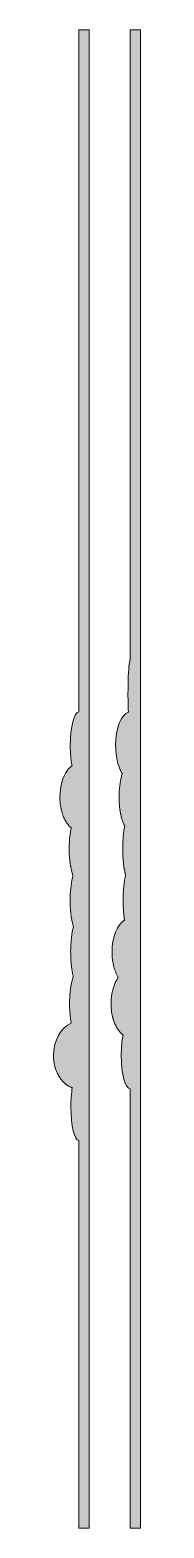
# Model space of a CAD drawing. Header units: inches. Extents: x -5 to 584, y 0 to 596.
# Drawn here: x 430 to 464, y 0 to 580 of the extents above; entities that cross this region are included whole.
import ezdxf

# ---------------------------------------------------------------- set-up
doc = ezdxf.new("R2010")
doc.units = ezdxf.units.IN
doc.header["$MEASUREMENT"] = 0
doc.layers.add('Layer 1', color=7, linetype='Continuous')

# ---------------------------------------------------------------- blocks, each defined once
blk = doc.blocks.new('block 2')
at = {"layer": 'Layer 1', "true_color": 0xff0000}
h = blk.add_hatch(color=1, dxfattribs=at)
h.dxf.hatch_style = 2
edge = h.paths.add_edge_path()
edge.add_spline(control_points=[(440, 580), (440, 580), (440, 580), (440, 580), (440, 580), (440, 376), (440, 376), (439.98, 376), (439.97, 372.16), (439.96, 366.87), (439.96, 365.64), (439.96, 364.35), (439.96, 363), (439.96, 361.65), (439.96, 360.36), (439.96, 359.13), (439.97, 353.84), (439.98, 350), (440, 350), (440, 350), (440, 336), (440, 336), (439.98, 336), (439.97, 332.16), (439.96, 326.87), (439.96, 325.64), (439.96, 324.35), (439.96, 323), (439.96, 322.39), (439.96, 321.79), (439.96, 321.2), (439.96, 321.13), (439.96, 321.05), (439.96, 320.98), (439.96, 319.82), (439.96, 318.71), (439.96, 317.67), (439.96, 317.59), (439.96, 317.52), (439.96, 317.44), (439.97, 317.02), (439.97, 316.61), (439.97, 316.21), (439.97, 316.14), (439.97, 316.07), (439.97, 316), (438.14, 315.93), (436.67, 310.14), (436.67, 303), (436.67, 302.34), (436.68, 301.69), (436.71, 301.05), (436.71, 300.93), (436.72, 300.8), (436.72, 300.68), (436.75, 300.07), (436.79, 299.48), (436.84, 298.9), (436.84, 298.86), (436.84, 298.82), (436.85, 298.78), (436.85, 298.71), (436.86, 298.65), (436.87, 298.58), (436.92, 298.02), (436.98, 297.47), (437.05, 296.95), (437.06, 296.92), (437.06, 296.88), (437.06, 296.84), (437.14, 296.3), (437.22, 295.8), (437.32, 295.31), (437.33, 295.25), (437.34, 295.19), (437.35, 295.13), (436.83, 294.78), (436.34, 294.33), (435.89, 293.79), (435.73, 293.61), (435.59, 293.42), (435.44, 293.22), (433.73, 290.84), (432.63, 287.15), (432.63, 283), (432.63, 282.6), (432.64, 282.2), (432.66, 281.8), (432.67, 281.69), (432.68, 281.58), (432.68, 281.46), (432.7, 281.17), (432.73, 280.88), (432.76, 280.59), (432.77, 280.48), (432.78, 280.37), (432.79, 280.26), (432.84, 279.89), (432.89, 279.51), (432.96, 279.15), (432.96, 279.12), (432.97, 279.09), (432.98, 279.05), (433.04, 278.72), (433.1, 278.39), (433.18, 278.07), (433.2, 277.97), (433.23, 277.86), (433.26, 277.76), (433.32, 277.5), (433.39, 277.24), (433.47, 276.99), (433.49, 276.9), (433.52, 276.81), (433.55, 276.72), (433.65, 276.39), (433.76, 276.07), (433.88, 275.76), (433.89, 275.71), (433.91, 275.67), (433.93, 275.62), (434.04, 275.36), (434.15, 275.1), (434.26, 274.85), (434.3, 274.76), (434.34, 274.68), (434.38, 274.59), (434.49, 274.37), (434.6, 274.16), (434.71, 273.96), (434.75, 273.89), (434.78, 273.82), (434.82, 273.75), (434.96, 273.5), (435.11, 273.27), (435.26, 273.04), (435.27, 273.03), (435.28, 273.01), (435.29, 273), (435.32, 272.95), (435.36, 272.91), (435.39, 272.87), (435.52, 272.68), (435.66, 272.49), (435.8, 272.32), (435.86, 272.25), (435.91, 272.19), (435.97, 272.13), (436.1, 271.97), (436.25, 271.82), (436.39, 271.67), (436.43, 271.63), (436.48, 271.58), (436.52, 271.54), (436.69, 271.37), (436.87, 271.22), (437.05, 271.08), (436.92, 270.53), (436.81, 269.94), (436.71, 269.31), (436.41, 267.44), (436.24, 265.29), (436.24, 263), (436.24, 262.51), (436.24, 262.02), (436.26, 261.54), (436.27, 261.39), (436.27, 261.24), (436.28, 261.08), (436.29, 260.76), (436.31, 260.44), (436.33, 260.12), (436.34, 259.95), (436.36, 259.78), (436.37, 259.61), (436.39, 259.32), (436.42, 259.03), (436.44, 258.75), (436.46, 258.58), (436.48, 258.42), (436.5, 258.25), (436.53, 257.97), (436.57, 257.7), (436.6, 257.43), (436.62, 257.28), (436.64, 257.12), (436.67, 256.98), (436.71, 256.67), (436.76, 256.38), (436.82, 256.09), (436.83, 255.99), (436.85, 255.88), (436.87, 255.79), (436.94, 255.41), (437.02, 255.04), (437.11, 254.69), (437.13, 254.6), (437.15, 254.53), (437.17, 254.44), (437.24, 254.18), (437.31, 253.93), (437.38, 253.68), (437.39, 253.65), (437.4, 253.61), (437.41, 253.58), (437.43, 253.5), (437.46, 253.43), (437.48, 253.36), (437.55, 253.16), (437.61, 252.96), (437.68, 252.78), (437.7, 252.73), (437.71, 252.67), (437.73, 252.62), (437.65, 252.33), (437.57, 252.01), (437.49, 251.68), (436.95, 249.38), (436.63, 246.34), (436.63, 243), (436.63, 242.51), (436.64, 242.04), (436.65, 241.56), (436.65, 241.41), (436.66, 241.26), (436.67, 241.1), (436.68, 240.79), (436.69, 240.48), (436.71, 240.17), (436.72, 239.99), (436.73, 239.82), (436.74, 239.65), (436.76, 239.37), (436.78, 239.09), (436.81, 238.82), (436.82, 238.74), (436.82, 238.66), (436.83, 238.58), (436.84, 238.49), (436.85, 238.4), (436.86, 238.31), (436.88, 238.04), (436.91, 237.79), (436.94, 237.53), (436.96, 237.37), (436.98, 237.21), (437, 237.05), (437.04, 236.79), (437.08, 236.54), (437.12, 236.29), (437.14, 236.15), (437.16, 236.01), (437.18, 235.87), (437.23, 235.59), (437.28, 235.32), (437.34, 235.05), (437.35, 234.96), (437.37, 234.86), (437.39, 234.77), (437.46, 234.43), (437.54, 234.09), (437.62, 233.78), (437.64, 233.7), (437.66, 233.64), (437.68, 233.56), (437.75, 233.33), (437.82, 233.09), (437.89, 232.88), (437.89, 232.85), (437.9, 232.82), (437.91, 232.79), (437.24, 230.41), (436.82, 226.91), (436.82, 223), (436.82, 222.54), (436.83, 222.08), (436.84, 221.64), (436.85, 221.48), (436.85, 221.34), (436.86, 221.19), (436.87, 220.89), (436.88, 220.6), (436.89, 220.31), (436.9, 220.14), (436.91, 219.97), (436.92, 219.8), (436.94, 219.54), (436.96, 219.28), (436.98, 219.03), (436.99, 218.86), (437.01, 218.68), (437.02, 218.51), (437.04, 218.28), (437.06, 218.04), (437.09, 217.81), (437.11, 217.64), (437.13, 217.47), (437.15, 217.3), (437.17, 217.08), (437.2, 216.86), (437.23, 216.65), (437.25, 216.48), (437.28, 216.32), (437.3, 216.16), (437.33, 215.96), (437.36, 215.76), (437.4, 215.56), (437.42, 215.4), (437.45, 215.25), (437.48, 215.1), (437.52, 214.91), (437.55, 214.73), (437.59, 214.55), (437.62, 214.4), (437.65, 214.26), (437.69, 214.12), (437.72, 213.95), (437.76, 213.78), (437.8, 213.62), (437.82, 213.56), (437.83, 213.49), (437.85, 213.44), (437.63, 212.84), (437.43, 212.16), (437.25, 211.41), (436.71, 209.14), (436.39, 206.21), (436.39, 203), (436.39, 202.37), (436.41, 201.75), (436.43, 201.14), (436.44, 201.01), (436.44, 200.88), (436.45, 200.74), (436.48, 200.15), (436.52, 199.58), (436.57, 199.02), (436.57, 198.94), (436.58, 198.86), (436.59, 198.78), (436.64, 198.27), (436.7, 197.78), (436.76, 197.31), (436.77, 197.2), (436.79, 197.1), (436.8, 197), (436.87, 196.49), (436.96, 196), (437.05, 195.53), (437.06, 195.5), (437.06, 195.45), (437.07, 195.42), (433.04, 193.78), (430.12, 188.84), (430.12, 183), (430.12, 182.58), (430.14, 182.17), (430.17, 181.77), (430.17, 181.63), (430.19, 181.51), (430.2, 181.38), (430.23, 181.1), (430.26, 180.83), (430.3, 180.56), (430.32, 180.41), (430.34, 180.27), (430.37, 180.12), (430.41, 179.87), (430.46, 179.62), (430.51, 179.38), (430.55, 179.23), (430.58, 179.09), (430.61, 178.95), (430.68, 178.7), (430.75, 178.45), (430.82, 178.21), (430.86, 178.09), (430.89, 177.96), (430.93, 177.84), (431.03, 177.53), (431.14, 177.23), (431.26, 176.94), (431.28, 176.89), (431.3, 176.84), (431.32, 176.79), (431.46, 176.45), (431.61, 176.11), (431.78, 175.79), (431.83, 175.7), (431.88, 175.61), (431.93, 175.51), (432.05, 175.29), (432.17, 175.07), (432.3, 174.86), (432.37, 174.75), (432.44, 174.64), (432.51, 174.53), (432.64, 174.34), (432.76, 174.16), (432.89, 173.98), (432.97, 173.87), (433.05, 173.77), (433.13, 173.67), (433.27, 173.49), (433.41, 173.32), (433.55, 173.16), (433.63, 173.07), (433.71, 172.98), (433.79, 172.89), (433.97, 172.7), (434.15, 172.53), (434.34, 172.35), (434.39, 172.3), (434.45, 172.25), (434.5, 172.2), (434.74, 171.98), (435, 171.78), (435.25, 171.6), (435.32, 171.55), (435.39, 171.51), (435.46, 171.46), (435.66, 171.33), (435.85, 171.2), (436.06, 171.08), (436.15, 171.03), (436.25, 170.98), (436.35, 170.92), (436.53, 170.83), (436.72, 170.74), (436.9, 170.66), (437.01, 170.61), (437.12, 170.57), (437.23, 170.53), (437.31, 170.5), (437.38, 170.46), (437.46, 170.43), (437.11, 168.33), (436.9, 165.76), (436.9, 163), (436.9, 155.82), (438.29, 150), (440, 150), (440, 150), (440, 0), (440, 0), (440, 0), (444, 0), (444, 0), (444, 0), (444, 0), (444, 0), (444, 0), (444, 580), (444, 580), (444, 580), (444, 580), (444, 580), (444, 580), (440, 580), (440, 580)], knot_values=[0, 0, 0, 0, 1, 1, 1, 2, 2, 2, 3, 3, 3, 4, 4, 4, 5, 5, 5, 6, 6, 6, 7, 7, 7, 8, 8, 8, 9, 9, 9, 10, 10, 10, 11, 11, 11, 12, 12, 12, 13, 13, 13, 14, 14, 14, 15, 15, 15, 16, 16, 16, 17, 17, 17, 18, 18, 18, 19, 19, 19, 20, 20, 20, 21, 21, 21, 22, 22, 22, 23, 23, 23, 24, 24, 24, 25, 25, 25, 26, 26, 26, 27, 27, 27, 28, 28, 28, 29, 29, 29, 30, 30, 30, 31, 31, 31, 32, 32, 32, 33, 33, 33, 34, 34, 34, 35, 35, 35, 36, 36, 36, 37, 37, 37, 38, 38, 38, 39, 39, 39, 40, 40, 40, 41, 41, 41, 42, 42, 42, 43, 43, 43, 44, 44, 44, 45, 45, 45, 46, 46, 46, 47, 47, 47, 48, 48, 48, 49, 49, 49, 50, 50, 50, 51, 51, 51, 52, 52, 52, 53, 53, 53, 54, 54, 54, 55, 55, 55, 56, 56, 56, 57, 57, 57, 58, 58, 58, 59, 59, 59, 60, 60, 60, 61, 61, 61, 62, 62, 62, 63, 63, 63, 64, 64, 64, 65, 65, 65, 66, 66, 66, 67, 67, 67, 68, 68, 68, 69, 69, 69, 70, 70, 70, 71, 71, 71, 72, 72, 72, 73, 73, 73, 74, 74, 74, 75, 75, 75, 76, 76, 76, 77, 77, 77, 78, 78, 78, 79, 79, 79, 80, 80, 80, 81, 81, 81, 82, 82, 82, 83, 83, 83, 84, 84, 84, 85, 85, 85, 86, 86, 86, 87, 87, 87, 88, 88, 88, 89, 89, 89, 90, 90, 90, 91, 91, 91, 92, 92, 92, 93, 93, 93, 94, 94, 94, 95, 95, 95, 96, 96, 96, 97, 97, 97, 98, 98, 98, 99, 99, 99, 100, 100, 100, 101, 101, 101, 102, 102, 102, 103, 103, 103, 104, 104, 104, 105, 105, 105, 106, 106, 106, 107, 107, 107, 108, 108, 108, 109, 109, 109, 110, 110, 110, 111, 111, 111, 112, 112, 112, 113, 113, 113, 114, 114, 114, 115, 115, 115, 116, 116, 116, 117, 117, 117, 118, 118, 118, 119, 119, 119, 120, 120, 120, 121, 121, 121, 122, 122, 122, 123, 123, 123, 124, 124, 124, 125, 125, 125, 126, 126, 126, 127, 127, 127, 128, 128, 128, 129, 129, 129, 130, 130, 130, 131, 131, 131, 132, 132, 132, 133, 133, 133, 134, 134, 134, 135, 135, 135, 136, 136, 136, 137, 137, 137, 138, 138, 138, 139, 139, 139, 140, 140, 140, 141, 141, 141, 142, 142, 142, 143, 143, 143, 144, 144, 144, 145, 145, 145, 146, 146, 146, 147, 147, 147, 148, 148, 148, 149, 149, 149, 150, 150, 150, 151, 151, 151, 152, 152, 152, 153, 153, 153, 153], degree=3, periodic=1)
h = blk.add_hatch(color=1, dxfattribs=at)
h.dxf.hatch_style = 2
edge = h.paths.add_edge_path()
edge.add_spline(control_points=[(460, 580), (460, 580), (460, 580), (460, 580), (460, 580), (460, 336), (460, 336), (459.94, 336), (459.88, 335.91), (459.82, 335.74), (459.76, 335.56), (459.7, 335.31), (459.65, 334.98), (459.62, 334.81), (459.6, 334.63), (459.57, 334.43), (459.29, 332.23), (459.1, 327.94), (459.1, 323), (459.1, 322.99), (459.1, 322.98), (459.1, 322.96), (459.1, 322.39), (459.1, 321.84), (459.11, 321.29), (459.11, 321.13), (459.11, 320.98), (459.11, 320.83), (459.12, 320.33), (459.12, 319.85), (459.13, 319.37), (459.14, 319.31), (459.14, 319.25), (459.14, 319.19), (459.15, 318.66), (459.16, 318.16), (459.18, 317.66), (459.18, 317.53), (459.19, 317.4), (459.19, 317.27), (459.21, 316.86), (459.22, 316.47), (459.24, 316.08), (459.24, 316.02), (459.24, 315.95), (459.24, 315.89), (456.46, 315.04), (454.31, 309.59), (454.31, 303), (454.31, 302.48), (454.33, 301.97), (454.36, 301.46), (454.36, 301.31), (454.38, 301.16), (454.39, 301.01), (454.41, 300.65), (454.44, 300.31), (454.48, 299.96), (454.49, 299.8), (454.51, 299.64), (454.53, 299.48), (454.57, 299.12), (454.62, 298.78), (454.68, 298.44), (454.7, 298.32), (454.72, 298.19), (454.74, 298.07), (454.82, 297.62), (454.91, 297.18), (455.01, 296.75), (455.02, 296.74), (455.02, 296.73), (455.02, 296.71), (455.04, 296.65), (455.06, 296.6), (455.07, 296.54), (455.16, 296.19), (455.25, 295.85), (455.35, 295.52), (455.39, 295.4), (455.43, 295.27), (455.48, 295.15), (455.57, 294.88), (455.66, 294.62), (455.76, 294.37), (455.78, 294.3), (455.81, 294.22), (455.84, 294.15), (455.85, 294.1), (455.88, 294.06), (455.9, 294.02), (456.01, 293.74), (456.13, 293.48), (456.26, 293.22), (456.29, 293.17), (456.31, 293.11), (456.34, 293.06), (456.34, 293.04), (456.35, 293.03), (456.36, 293.02), (456.52, 292.71), (456.69, 292.43), (456.86, 292.16), (456.87, 292.14), (456.88, 292.12), (456.89, 292.11), (456.8, 291.82), (456.71, 291.51), (456.62, 291.19), (456.01, 288.95), (455.65, 286.1), (455.65, 283), (455.65, 282.46), (455.66, 281.93), (455.68, 281.4), (455.69, 281.25), (455.7, 281.1), (455.71, 280.94), (455.73, 280.56), (455.75, 280.18), (455.79, 279.8), (455.8, 279.66), (455.81, 279.51), (455.82, 279.37), (455.87, 278.88), (455.92, 278.39), (455.99, 277.93), (455.99, 277.9), (456, 277.88), (456, 277.85), (456.07, 277.41), (456.14, 276.98), (456.22, 276.57), (456.25, 276.44), (456.27, 276.31), (456.3, 276.18), (456.36, 275.86), (456.44, 275.55), (456.51, 275.25), (456.54, 275.14), (456.57, 275.02), (456.6, 274.91), (456.7, 274.52), (456.81, 274.14), (456.93, 273.79), (456.94, 273.76), (456.95, 273.73), (456.96, 273.7), (457.07, 273.38), (457.19, 273.08), (457.31, 272.79), (457.35, 272.7), (457.39, 272.61), (457.43, 272.53), (457.53, 272.3), (457.64, 272.09), (457.74, 271.9), (457.77, 271.85), (457.8, 271.79), (457.82, 271.74), (457.35, 269.43), (457.06, 266.37), (457.06, 263), (457.06, 262.51), (457.07, 262.04), (457.08, 261.57), (457.08, 261.41), (457.09, 261.26), (457.09, 261.1), (457.1, 260.79), (457.12, 260.48), (457.13, 260.17), (457.14, 260), (457.15, 259.83), (457.16, 259.66), (457.18, 259.38), (457.2, 259.1), (457.22, 258.83), (457.23, 258.65), (457.24, 258.48), (457.26, 258.31), (457.28, 258.05), (457.31, 257.79), (457.33, 257.54), (457.35, 257.38), (457.37, 257.22), (457.39, 257.06), (457.42, 256.8), (457.45, 256.55), (457.48, 256.3), (457.5, 256.16), (457.52, 256.02), (457.54, 255.88), (457.58, 255.61), (457.63, 255.35), (457.67, 255.09), (457.69, 254.99), (457.7, 254.88), (457.72, 254.78), (457.79, 254.44), (457.85, 254.1), (457.93, 253.78), (457.94, 253.72), (457.96, 253.67), (457.97, 253.61), (458.03, 253.36), (458.09, 253.12), (458.15, 252.89), (458.16, 252.86), (458.17, 252.83), (458.17, 252.81), (457.59, 250.43), (457.22, 246.92), (457.22, 243), (457.22, 242.36), (457.23, 241.73), (457.25, 241.12), (457.25, 240.99), (457.26, 240.85), (457.26, 240.72), (457.28, 240.13), (457.31, 239.55), (457.35, 238.98), (457.36, 238.89), (457.37, 238.8), (457.37, 238.71), (457.41, 238.2), (457.46, 237.7), (457.51, 237.22), (457.52, 237.13), (457.53, 237.04), (457.54, 236.95), (457.59, 236.44), (457.66, 235.94), (457.73, 235.47), (457.74, 235.43), (457.74, 235.38), (457.75, 235.33), (454.93, 233.61), (452.9, 228.74), (452.9, 223), (452.9, 222.53), (452.92, 222.07), (452.94, 221.61), (452.95, 221.46), (452.97, 221.31), (452.98, 221.16), (453, 220.86), (453.03, 220.55), (453.06, 220.26), (453.08, 220.08), (453.11, 219.91), (453.14, 219.74), (453.17, 219.48), (453.21, 219.22), (453.26, 218.96), (453.29, 218.78), (453.33, 218.61), (453.36, 218.43), (453.41, 218.19), (453.46, 217.95), (453.52, 217.72), (453.56, 217.54), (453.61, 217.37), (453.65, 217.2), (453.72, 216.98), (453.78, 216.76), (453.85, 216.54), (453.9, 216.37), (453.95, 216.21), (454.01, 216.05), (454.08, 215.84), (454.16, 215.63), (454.24, 215.43), (454.3, 215.28), (454.36, 215.12), (454.42, 214.97), (454.51, 214.78), (454.6, 214.59), (454.69, 214.4), (454.75, 214.26), (454.82, 214.12), (454.89, 213.98), (454.99, 213.8), (455.09, 213.63), (455.19, 213.46), (455.24, 213.37), (455.29, 213.27), (455.35, 213.19), (453.62, 210.8), (452.51, 207.13), (452.51, 203), (452.51, 202.59), (452.52, 202.19), (452.54, 201.8), (452.55, 201.68), (452.56, 201.56), (452.57, 201.44), (452.59, 201.16), (452.61, 200.88), (452.64, 200.6), (452.66, 200.48), (452.67, 200.36), (452.68, 200.24), (452.72, 199.9), (452.77, 199.58), (452.83, 199.25), (452.84, 199.21), (452.84, 199.16), (452.85, 199.11), (452.92, 198.74), (452.99, 198.39), (453.08, 198.03), (453.1, 197.93), (453.13, 197.84), (453.15, 197.74), (453.22, 197.48), (453.29, 197.23), (453.36, 196.98), (453.4, 196.88), (453.43, 196.77), (453.46, 196.66), (453.55, 196.4), (453.64, 196.14), (453.73, 195.89), (453.76, 195.82), (453.78, 195.76), (453.81, 195.69), (453.93, 195.38), (454.06, 195.08), (454.19, 194.79), (454.23, 194.72), (454.27, 194.65), (454.3, 194.57), (454.41, 194.36), (454.52, 194.15), (454.63, 193.94), (454.68, 193.86), (454.73, 193.77), (454.78, 193.69), (454.9, 193.49), (455.02, 193.29), (455.15, 193.11), (455.19, 193.05), (455.23, 192.99), (455.27, 192.93), (455.43, 192.69), (455.61, 192.47), (455.79, 192.25), (455.83, 192.21), (455.87, 192.17), (455.91, 192.12), (456.05, 191.96), (456.2, 191.8), (456.35, 191.66), (456.41, 191.6), (456.47, 191.54), (456.53, 191.48), (456.67, 191.35), (456.82, 191.23), (456.97, 191.12), (457.02, 191.08), (457.08, 191.03), (457.13, 190.99), (457.16, 190.97), (457.18, 190.95), (457.2, 190.94), (456.74, 188.74), (456.47, 185.99), (456.47, 183), (456.47, 175.82), (458.05, 170), (460, 170), (460, 170), (460, 0), (460, 0), (460, 0), (464, 0), (464, 0), (464, 0), (464, 0), (464, 0), (464, 0), (464, 580), (464, 580), (464, 580), (464, 580), (464, 580), (464, 580), (460, 580), (460, 580)], knot_values=[0, 0, 0, 0, 1, 1, 1, 2, 2, 2, 3, 3, 3, 4, 4, 4, 5, 5, 5, 6, 6, 6, 7, 7, 7, 8, 8, 8, 9, 9, 9, 10, 10, 10, 11, 11, 11, 12, 12, 12, 13, 13, 13, 14, 14, 14, 15, 15, 15, 16, 16, 16, 17, 17, 17, 18, 18, 18, 19, 19, 19, 20, 20, 20, 21, 21, 21, 22, 22, 22, 23, 23, 23, 24, 24, 24, 25, 25, 25, 26, 26, 26, 27, 27, 27, 28, 28, 28, 29, 29, 29, 30, 30, 30, 31, 31, 31, 32, 32, 32, 33, 33, 33, 34, 34, 34, 35, 35, 35, 36, 36, 36, 37, 37, 37, 38, 38, 38, 39, 39, 39, 40, 40, 40, 41, 41, 41, 42, 42, 42, 43, 43, 43, 44, 44, 44, 45, 45, 45, 46, 46, 46, 47, 47, 47, 48, 48, 48, 49, 49, 49, 50, 50, 50, 51, 51, 51, 52, 52, 52, 53, 53, 53, 54, 54, 54, 55, 55, 55, 56, 56, 56, 57, 57, 57, 58, 58, 58, 59, 59, 59, 60, 60, 60, 61, 61, 61, 62, 62, 62, 63, 63, 63, 64, 64, 64, 65, 65, 65, 66, 66, 66, 67, 67, 67, 68, 68, 68, 69, 69, 69, 70, 70, 70, 71, 71, 71, 72, 72, 72, 73, 73, 73, 74, 74, 74, 75, 75, 75, 76, 76, 76, 77, 77, 77, 78, 78, 78, 79, 79, 79, 80, 80, 80, 81, 81, 81, 82, 82, 82, 83, 83, 83, 84, 84, 84, 85, 85, 85, 86, 86, 86, 87, 87, 87, 88, 88, 88, 89, 89, 89, 90, 90, 90, 91, 91, 91, 92, 92, 92, 93, 93, 93, 94, 94, 94, 95, 95, 95, 96, 96, 96, 97, 97, 97, 98, 98, 98, 99, 99, 99, 100, 100, 100, 101, 101, 101, 102, 102, 102, 103, 103, 103, 104, 104, 104, 105, 105, 105, 106, 106, 106, 107, 107, 107, 108, 108, 108, 109, 109, 109, 110, 110, 110, 111, 111, 111, 112, 112, 112, 113, 113, 113, 114, 114, 114, 115, 115, 115, 116, 116, 116, 117, 117, 117, 118, 118, 118, 119, 119, 119, 120, 120, 120, 121, 121, 121, 122, 122, 122, 123, 123, 123, 124, 124, 124, 125, 125, 125, 126, 126, 126, 127, 127, 127, 128, 128, 128, 129, 129, 129, 130, 130, 130, 130], degree=3, periodic=1)
at = {"layer": 'Layer 1', "lineweight": 0}
for points, knots in [([(440, 580), (440, 580), (440, 580), (440, 580), (440, 580), (440, 376), (440, 376), (439.98, 376), (439.97, 372.16), (439.96, 366.87), (439.96, 365.64), (439.96, 364.35), (439.96, 363), (439.96, 361.65), (439.96, 360.36), (439.96, 359.13), (439.97, 353.84), (439.98, 350), (440, 350), (440, 350), (440, 336), (440, 336), (439.98, 336), (439.97, 332.16), (439.96, 326.87), (439.96, 325.64), (439.96, 324.35), (439.96, 323), (439.96, 322.39), (439.96, 321.79), (439.96, 321.2), (439.96, 321.13), (439.96, 321.05), (439.96, 320.98), (439.96, 319.82), (439.96, 318.71), (439.96, 317.67), (439.96, 317.59), (439.96, 317.52), (439.96, 317.44), (439.97, 317.02), (439.97, 316.61), (439.97, 316.21), (439.97, 316.14), (439.97, 316.07), (439.97, 316), (438.14, 315.93), (436.67, 310.14), (436.67, 303), (436.67, 302.34), (436.68, 301.69), (436.71, 301.05), (436.71, 300.93), (436.72, 300.8), (436.72, 300.68), (436.75, 300.07), (436.79, 299.48), (436.84, 298.9), (436.84, 298.86), (436.84, 298.82), (436.85, 298.78), (436.85, 298.71), (436.86, 298.65), (436.87, 298.58), (436.92, 298.02), (436.98, 297.47), (437.05, 296.95), (437.06, 296.92), (437.06, 296.88), (437.06, 296.84), (437.14, 296.3), (437.22, 295.8), (437.32, 295.31), (437.33, 295.25), (437.34, 295.19), (437.35, 295.13), (436.83, 294.78), (436.34, 294.33), (435.89, 293.79), (435.73, 293.61), (435.59, 293.42), (435.44, 293.22), (433.73, 290.84), (432.63, 287.15), (432.63, 283), (432.63, 282.6), (432.64, 282.2), (432.66, 281.8), (432.67, 281.69), (432.68, 281.58), (432.68, 281.46), (432.7, 281.17), (432.73, 280.88), (432.76, 280.59), (432.77, 280.48), (432.78, 280.37), (432.79, 280.26), (432.84, 279.89), (432.89, 279.51), (432.96, 279.15), (432.96, 279.12), (432.97, 279.09), (432.98, 279.05), (433.04, 278.72), (433.1, 278.39), (433.18, 278.07), (433.2, 277.97), (433.23, 277.86), (433.26, 277.76), (433.32, 277.5), (433.39, 277.24), (433.47, 276.99), (433.49, 276.9), (433.52, 276.81), (433.55, 276.72), (433.65, 276.39), (433.76, 276.07), (433.88, 275.76), (433.89, 275.71), (433.91, 275.67), (433.93, 275.62), (434.04, 275.36), (434.15, 275.1), (434.26, 274.85), (434.3, 274.76), (434.34, 274.68), (434.38, 274.59), (434.49, 274.37), (434.6, 274.16), (434.71, 273.96), (434.75, 273.89), (434.78, 273.82), (434.82, 273.75), (434.96, 273.5), (435.11, 273.27), (435.26, 273.04), (435.27, 273.03), (435.28, 273.01), (435.29, 273), (435.32, 272.95), (435.36, 272.91), (435.39, 272.87), (435.52, 272.68), (435.66, 272.49), (435.8, 272.32), (435.86, 272.25), (435.91, 272.19), (435.97, 272.13), (436.1, 271.97), (436.25, 271.82), (436.39, 271.67), (436.43, 271.63), (436.48, 271.58), (436.52, 271.54), (436.69, 271.37), (436.87, 271.22), (437.05, 271.08), (436.92, 270.53), (436.81, 269.94), (436.71, 269.31), (436.41, 267.44), (436.24, 265.29), (436.24, 263), (436.24, 262.51), (436.24, 262.02), (436.26, 261.54), (436.27, 261.39), (436.27, 261.24), (436.28, 261.08), (436.29, 260.76), (436.31, 260.44), (436.33, 260.12), (436.34, 259.95), (436.36, 259.78), (436.37, 259.61), (436.39, 259.32), (436.42, 259.03), (436.44, 258.75), (436.46, 258.58), (436.48, 258.42), (436.5, 258.25), (436.53, 257.97), (436.57, 257.7), (436.6, 257.43), (436.62, 257.28), (436.64, 257.12), (436.67, 256.98), (436.71, 256.67), (436.76, 256.38), (436.82, 256.09), (436.83, 255.99), (436.85, 255.88), (436.87, 255.79), (436.94, 255.41), (437.02, 255.04), (437.11, 254.69), (437.13, 254.6), (437.15, 254.53), (437.17, 254.44), (437.24, 254.18), (437.31, 253.93), (437.38, 253.68), (437.39, 253.65), (437.4, 253.61), (437.41, 253.58), (437.43, 253.5), (437.46, 253.43), (437.48, 253.36), (437.55, 253.16), (437.61, 252.96), (437.68, 252.78), (437.7, 252.73), (437.71, 252.67), (437.73, 252.62), (437.65, 252.33), (437.57, 252.01), (437.49, 251.68), (436.95, 249.38), (436.63, 246.34), (436.63, 243), (436.63, 242.51), (436.64, 242.04), (436.65, 241.56), (436.65, 241.41), (436.66, 241.26), (436.67, 241.1), (436.68, 240.79), (436.69, 240.48), (436.71, 240.17), (436.72, 239.99), (436.73, 239.82), (436.74, 239.65), (436.76, 239.37), (436.78, 239.09), (436.81, 238.82), (436.82, 238.74), (436.82, 238.66), (436.83, 238.58), (436.84, 238.49), (436.85, 238.4), (436.86, 238.31), (436.88, 238.04), (436.91, 237.79), (436.94, 237.53), (436.96, 237.37), (436.98, 237.21), (437, 237.05), (437.04, 236.79), (437.08, 236.54), (437.12, 236.29), (437.14, 236.15), (437.16, 236.01), (437.18, 235.87), (437.23, 235.59), (437.28, 235.32), (437.34, 235.05), (437.35, 234.96), (437.37, 234.86), (437.39, 234.77), (437.46, 234.43), (437.54, 234.09), (437.62, 233.78), (437.64, 233.7), (437.66, 233.64), (437.68, 233.56), (437.75, 233.33), (437.82, 233.09), (437.89, 232.88), (437.89, 232.85), (437.9, 232.82), (437.91, 232.79), (437.24, 230.41), (436.82, 226.91), (436.82, 223), (436.82, 222.54), (436.83, 222.08), (436.84, 221.64), (436.85, 221.48), (436.85, 221.34), (436.86, 221.19), (436.87, 220.89), (436.88, 220.6), (436.89, 220.31), (436.9, 220.14), (436.91, 219.97), (436.92, 219.8), (436.94, 219.54), (436.96, 219.28), (436.98, 219.03), (436.99, 218.86), (437.01, 218.68), (437.02, 218.51), (437.04, 218.28), (437.06, 218.04), (437.09, 217.81), (437.11, 217.64), (437.13, 217.47), (437.15, 217.3), (437.17, 217.08), (437.2, 216.86), (437.23, 216.65), (437.25, 216.48), (437.28, 216.32), (437.3, 216.16), (437.33, 215.96), (437.36, 215.76), (437.4, 215.56), (437.42, 215.4), (437.45, 215.25), (437.48, 215.1), (437.52, 214.91), (437.55, 214.73), (437.59, 214.55), (437.62, 214.4), (437.65, 214.26), (437.69, 214.12), (437.72, 213.95), (437.76, 213.78), (437.8, 213.62), (437.82, 213.56), (437.83, 213.49), (437.85, 213.44), (437.63, 212.84), (437.43, 212.16), (437.25, 211.41), (436.71, 209.14), (436.39, 206.21), (436.39, 203), (436.39, 202.37), (436.41, 201.75), (436.43, 201.14), (436.44, 201.01), (436.44, 200.88), (436.45, 200.74), (436.48, 200.15), (436.52, 199.58), (436.57, 199.02), (436.57, 198.94), (436.58, 198.86), (436.59, 198.78), (436.64, 198.27), (436.7, 197.78), (436.76, 197.31), (436.77, 197.2), (436.79, 197.1), (436.8, 197), (436.87, 196.49), (436.96, 196), (437.05, 195.53), (437.06, 195.5), (437.06, 195.45), (437.07, 195.42), (433.04, 193.78), (430.12, 188.84), (430.12, 183), (430.12, 182.58), (430.14, 182.17), (430.17, 181.77), (430.17, 181.63), (430.19, 181.51), (430.2, 181.38), (430.23, 181.1), (430.26, 180.83), (430.3, 180.56), (430.32, 180.41), (430.34, 180.27), (430.37, 180.12), (430.41, 179.87), (430.46, 179.62), (430.51, 179.38), (430.55, 179.23), (430.58, 179.09), (430.61, 178.95), (430.68, 178.7), (430.75, 178.45), (430.82, 178.21), (430.86, 178.09), (430.89, 177.96), (430.93, 177.84), (431.03, 177.53), (431.14, 177.23), (431.26, 176.94), (431.28, 176.89), (431.3, 176.84), (431.32, 176.79), (431.46, 176.45), (431.61, 176.11), (431.78, 175.79), (431.83, 175.7), (431.88, 175.61), (431.93, 175.51), (432.05, 175.29), (432.17, 175.07), (432.3, 174.86), (432.37, 174.75), (432.44, 174.64), (432.51, 174.53), (432.64, 174.34), (432.76, 174.16), (432.89, 173.98), (432.97, 173.87), (433.05, 173.77), (433.13, 173.67), (433.27, 173.49), (433.41, 173.32), (433.55, 173.16), (433.63, 173.07), (433.71, 172.98), (433.79, 172.89), (433.97, 172.7), (434.15, 172.53), (434.34, 172.35), (434.39, 172.3), (434.45, 172.25), (434.5, 172.2), (434.74, 171.98), (435, 171.78), (435.25, 171.6), (435.32, 171.55), (435.39, 171.51), (435.46, 171.46), (435.66, 171.33), (435.85, 171.2), (436.06, 171.08), (436.15, 171.03), (436.25, 170.98), (436.35, 170.92), (436.53, 170.83), (436.72, 170.74), (436.9, 170.66), (437.01, 170.61), (437.12, 170.57), (437.23, 170.53), (437.31, 170.5), (437.38, 170.46), (437.46, 170.43), (437.11, 168.33), (436.9, 165.76), (436.9, 163), (436.9, 155.82), (438.29, 150), (440, 150), (440, 150), (440, 0), (440, 0), (440, 0), (444, 0), (444, 0), (444, 0), (444, 0), (444, 0), (444, 0), (444, 580), (444, 580), (444, 580), (444, 580), (444, 580), (444, 580), (440, 580), (440, 580)], [0, 0, 0, 0, 1, 1, 1, 2, 2, 2, 3, 3, 3, 4, 4, 4, 5, 5, 5, 6, 6, 6, 7, 7, 7, 8, 8, 8, 9, 9, 9, 10, 10, 10, 11, 11, 11, 12, 12, 12, 13, 13, 13, 14, 14, 14, 15, 15, 15, 16, 16, 16, 17, 17, 17, 18, 18, 18, 19, 19, 19, 20, 20, 20, 21, 21, 21, 22, 22, 22, 23, 23, 23, 24, 24, 24, 25, 25, 25, 26, 26, 26, 27, 27, 27, 28, 28, 28, 29, 29, 29, 30, 30, 30, 31, 31, 31, 32, 32, 32, 33, 33, 33, 34, 34, 34, 35, 35, 35, 36, 36, 36, 37, 37, 37, 38, 38, 38, 39, 39, 39, 40, 40, 40, 41, 41, 41, 42, 42, 42, 43, 43, 43, 44, 44, 44, 45, 45, 45, 46, 46, 46, 47, 47, 47, 48, 48, 48, 49, 49, 49, 50, 50, 50, 51, 51, 51, 52, 52, 52, 53, 53, 53, 54, 54, 54, 55, 55, 55, 56, 56, 56, 57, 57, 57, 58, 58, 58, 59, 59, 59, 60, 60, 60, 61, 61, 61, 62, 62, 62, 63, 63, 63, 64, 64, 64, 65, 65, 65, 66, 66, 66, 67, 67, 67, 68, 68, 68, 69, 69, 69, 70, 70, 70, 71, 71, 71, 72, 72, 72, 73, 73, 73, 74, 74, 74, 75, 75, 75, 76, 76, 76, 77, 77, 77, 78, 78, 78, 79, 79, 79, 80, 80, 80, 81, 81, 81, 82, 82, 82, 83, 83, 83, 84, 84, 84, 85, 85, 85, 86, 86, 86, 87, 87, 87, 88, 88, 88, 89, 89, 89, 90, 90, 90, 91, 91, 91, 92, 92, 92, 93, 93, 93, 94, 94, 94, 95, 95, 95, 96, 96, 96, 97, 97, 97, 98, 98, 98, 99, 99, 99, 100, 100, 100, 101, 101, 101, 102, 102, 102, 103, 103, 103, 104, 104, 104, 105, 105, 105, 106, 106, 106, 107, 107, 107, 108, 108, 108, 109, 109, 109, 110, 110, 110, 111, 111, 111, 112, 112, 112, 113, 113, 113, 114, 114, 114, 115, 115, 115, 116, 116, 116, 117, 117, 117, 118, 118, 118, 119, 119, 119, 120, 120, 120, 121, 121, 121, 122, 122, 122, 123, 123, 123, 124, 124, 124, 125, 125, 125, 126, 126, 126, 127, 127, 127, 128, 128, 128, 129, 129, 129, 130, 130, 130, 131, 131, 131, 132, 132, 132, 133, 133, 133, 134, 134, 134, 135, 135, 135, 136, 136, 136, 137, 137, 137, 138, 138, 138, 139, 139, 139, 140, 140, 140, 141, 141, 141, 142, 142, 142, 143, 143, 143, 144, 144, 144, 145, 145, 145, 146, 146, 146, 147, 147, 147, 148, 148, 148, 149, 149, 149, 150, 150, 150, 151, 151, 151, 152, 152, 152, 153, 153, 153, 153]), ([(460, 580), (460, 580), (460, 580), (460, 580), (460, 580), (460, 336), (460, 336), (459.94, 336), (459.88, 335.91), (459.82, 335.74), (459.76, 335.56), (459.7, 335.31), (459.65, 334.98), (459.62, 334.81), (459.6, 334.63), (459.57, 334.43), (459.29, 332.23), (459.1, 327.94), (459.1, 323), (459.1, 322.99), (459.1, 322.98), (459.1, 322.96), (459.1, 322.39), (459.1, 321.84), (459.11, 321.29), (459.11, 321.13), (459.11, 320.98), (459.11, 320.83), (459.12, 320.33), (459.12, 319.85), (459.13, 319.37), (459.14, 319.31), (459.14, 319.25), (459.14, 319.19), (459.15, 318.66), (459.16, 318.16), (459.18, 317.66), (459.18, 317.53), (459.19, 317.4), (459.19, 317.27), (459.21, 316.86), (459.22, 316.47), (459.24, 316.08), (459.24, 316.02), (459.24, 315.95), (459.24, 315.89), (456.46, 315.04), (454.31, 309.59), (454.31, 303), (454.31, 302.48), (454.33, 301.97), (454.36, 301.46), (454.36, 301.31), (454.38, 301.16), (454.39, 301.01), (454.41, 300.65), (454.44, 300.31), (454.48, 299.96), (454.49, 299.8), (454.51, 299.64), (454.53, 299.48), (454.57, 299.12), (454.62, 298.78), (454.68, 298.44), (454.7, 298.32), (454.72, 298.19), (454.74, 298.07), (454.82, 297.62), (454.91, 297.18), (455.01, 296.75), (455.02, 296.74), (455.02, 296.73), (455.02, 296.71), (455.04, 296.65), (455.06, 296.6), (455.07, 296.54), (455.16, 296.19), (455.25, 295.85), (455.35, 295.52), (455.39, 295.4), (455.43, 295.27), (455.48, 295.15), (455.57, 294.88), (455.66, 294.62), (455.76, 294.37), (455.78, 294.3), (455.81, 294.22), (455.84, 294.15), (455.85, 294.1), (455.88, 294.06), (455.9, 294.02), (456.01, 293.74), (456.13, 293.48), (456.26, 293.22), (456.29, 293.17), (456.31, 293.11), (456.34, 293.06), (456.34, 293.04), (456.35, 293.03), (456.36, 293.02), (456.52, 292.71), (456.69, 292.43), (456.86, 292.16), (456.87, 292.14), (456.88, 292.12), (456.89, 292.11), (456.8, 291.82), (456.71, 291.51), (456.62, 291.19), (456.01, 288.95), (455.65, 286.1), (455.65, 283), (455.65, 282.46), (455.66, 281.93), (455.68, 281.4), (455.69, 281.25), (455.7, 281.1), (455.71, 280.94), (455.73, 280.56), (455.75, 280.18), (455.79, 279.8), (455.8, 279.66), (455.81, 279.51), (455.82, 279.37), (455.87, 278.88), (455.92, 278.39), (455.99, 277.93), (455.99, 277.9), (456, 277.88), (456, 277.85), (456.07, 277.41), (456.14, 276.98), (456.22, 276.57), (456.25, 276.44), (456.27, 276.31), (456.3, 276.18), (456.36, 275.86), (456.44, 275.55), (456.51, 275.25), (456.54, 275.14), (456.57, 275.02), (456.6, 274.91), (456.7, 274.52), (456.81, 274.14), (456.93, 273.79), (456.94, 273.76), (456.95, 273.73), (456.96, 273.7), (457.07, 273.38), (457.19, 273.08), (457.31, 272.79), (457.35, 272.7), (457.39, 272.61), (457.43, 272.53), (457.53, 272.3), (457.64, 272.09), (457.74, 271.9), (457.77, 271.85), (457.8, 271.79), (457.82, 271.74), (457.35, 269.43), (457.06, 266.37), (457.06, 263), (457.06, 262.51), (457.07, 262.04), (457.08, 261.57), (457.08, 261.41), (457.09, 261.26), (457.09, 261.1), (457.1, 260.79), (457.12, 260.48), (457.13, 260.17), (457.14, 260), (457.15, 259.83), (457.16, 259.66), (457.18, 259.38), (457.2, 259.1), (457.22, 258.83), (457.23, 258.65), (457.24, 258.48), (457.26, 258.31), (457.28, 258.05), (457.31, 257.79), (457.33, 257.54), (457.35, 257.38), (457.37, 257.22), (457.39, 257.06), (457.42, 256.8), (457.45, 256.55), (457.48, 256.3), (457.5, 256.16), (457.52, 256.02), (457.54, 255.88), (457.58, 255.61), (457.63, 255.35), (457.67, 255.09), (457.69, 254.99), (457.7, 254.88), (457.72, 254.78), (457.79, 254.44), (457.85, 254.1), (457.93, 253.78), (457.94, 253.72), (457.96, 253.67), (457.97, 253.61), (458.03, 253.36), (458.09, 253.12), (458.15, 252.89), (458.16, 252.86), (458.17, 252.83), (458.17, 252.81), (457.59, 250.43), (457.22, 246.92), (457.22, 243), (457.22, 242.36), (457.23, 241.73), (457.25, 241.12), (457.25, 240.99), (457.26, 240.85), (457.26, 240.72), (457.28, 240.13), (457.31, 239.55), (457.35, 238.98), (457.36, 238.89), (457.37, 238.8), (457.37, 238.71), (457.41, 238.2), (457.46, 237.7), (457.51, 237.22), (457.52, 237.13), (457.53, 237.04), (457.54, 236.95), (457.59, 236.44), (457.66, 235.94), (457.73, 235.47), (457.74, 235.43), (457.74, 235.38), (457.75, 235.33), (454.93, 233.61), (452.9, 228.74), (452.9, 223), (452.9, 222.53), (452.92, 222.07), (452.94, 221.61), (452.95, 221.46), (452.97, 221.31), (452.98, 221.16), (453, 220.86), (453.03, 220.55), (453.06, 220.26), (453.08, 220.08), (453.11, 219.91), (453.14, 219.74), (453.17, 219.48), (453.21, 219.22), (453.26, 218.96), (453.29, 218.78), (453.33, 218.61), (453.36, 218.43), (453.41, 218.19), (453.46, 217.95), (453.52, 217.72), (453.56, 217.54), (453.61, 217.37), (453.65, 217.2), (453.72, 216.98), (453.78, 216.76), (453.85, 216.54), (453.9, 216.37), (453.95, 216.21), (454.01, 216.05), (454.08, 215.84), (454.16, 215.63), (454.24, 215.43), (454.3, 215.28), (454.36, 215.12), (454.42, 214.97), (454.51, 214.78), (454.6, 214.59), (454.69, 214.4), (454.75, 214.26), (454.82, 214.12), (454.89, 213.98), (454.99, 213.8), (455.09, 213.63), (455.19, 213.46), (455.24, 213.37), (455.29, 213.27), (455.35, 213.19), (453.62, 210.8), (452.51, 207.13), (452.51, 203), (452.51, 202.59), (452.52, 202.19), (452.54, 201.8), (452.55, 201.68), (452.56, 201.56), (452.57, 201.44), (452.59, 201.16), (452.61, 200.88), (452.64, 200.6), (452.66, 200.48), (452.67, 200.36), (452.68, 200.24), (452.72, 199.9), (452.77, 199.58), (452.83, 199.25), (452.84, 199.21), (452.84, 199.16), (452.85, 199.11), (452.92, 198.74), (452.99, 198.39), (453.08, 198.03), (453.1, 197.93), (453.13, 197.84), (453.15, 197.74), (453.22, 197.48), (453.29, 197.23), (453.36, 196.98), (453.4, 196.88), (453.43, 196.77), (453.46, 196.66), (453.55, 196.4), (453.64, 196.14), (453.73, 195.89), (453.76, 195.82), (453.78, 195.76), (453.81, 195.69), (453.93, 195.38), (454.06, 195.08), (454.19, 194.79), (454.23, 194.72), (454.27, 194.65), (454.3, 194.57), (454.41, 194.36), (454.52, 194.15), (454.63, 193.94), (454.68, 193.86), (454.73, 193.77), (454.78, 193.69), (454.9, 193.49), (455.02, 193.29), (455.15, 193.11), (455.19, 193.05), (455.23, 192.99), (455.27, 192.93), (455.43, 192.69), (455.61, 192.47), (455.79, 192.25), (455.83, 192.21), (455.87, 192.17), (455.91, 192.12), (456.05, 191.96), (456.2, 191.8), (456.35, 191.66), (456.41, 191.6), (456.47, 191.54), (456.53, 191.48), (456.67, 191.35), (456.82, 191.23), (456.97, 191.12), (457.02, 191.08), (457.08, 191.03), (457.13, 190.99), (457.16, 190.97), (457.18, 190.95), (457.2, 190.94), (456.74, 188.74), (456.47, 185.99), (456.47, 183), (456.47, 175.82), (458.05, 170), (460, 170), (460, 170), (460, 0), (460, 0), (460, 0), (464, 0), (464, 0), (464, 0), (464, 0), (464, 0), (464, 0), (464, 580), (464, 580), (464, 580), (464, 580), (464, 580), (464, 580), (460, 580), (460, 580)], [0, 0, 0, 0, 1, 1, 1, 2, 2, 2, 3, 3, 3, 4, 4, 4, 5, 5, 5, 6, 6, 6, 7, 7, 7, 8, 8, 8, 9, 9, 9, 10, 10, 10, 11, 11, 11, 12, 12, 12, 13, 13, 13, 14, 14, 14, 15, 15, 15, 16, 16, 16, 17, 17, 17, 18, 18, 18, 19, 19, 19, 20, 20, 20, 21, 21, 21, 22, 22, 22, 23, 23, 23, 24, 24, 24, 25, 25, 25, 26, 26, 26, 27, 27, 27, 28, 28, 28, 29, 29, 29, 30, 30, 30, 31, 31, 31, 32, 32, 32, 33, 33, 33, 34, 34, 34, 35, 35, 35, 36, 36, 36, 37, 37, 37, 38, 38, 38, 39, 39, 39, 40, 40, 40, 41, 41, 41, 42, 42, 42, 43, 43, 43, 44, 44, 44, 45, 45, 45, 46, 46, 46, 47, 47, 47, 48, 48, 48, 49, 49, 49, 50, 50, 50, 51, 51, 51, 52, 52, 52, 53, 53, 53, 54, 54, 54, 55, 55, 55, 56, 56, 56, 57, 57, 57, 58, 58, 58, 59, 59, 59, 60, 60, 60, 61, 61, 61, 62, 62, 62, 63, 63, 63, 64, 64, 64, 65, 65, 65, 66, 66, 66, 67, 67, 67, 68, 68, 68, 69, 69, 69, 70, 70, 70, 71, 71, 71, 72, 72, 72, 73, 73, 73, 74, 74, 74, 75, 75, 75, 76, 76, 76, 77, 77, 77, 78, 78, 78, 79, 79, 79, 80, 80, 80, 81, 81, 81, 82, 82, 82, 83, 83, 83, 84, 84, 84, 85, 85, 85, 86, 86, 86, 87, 87, 87, 88, 88, 88, 89, 89, 89, 90, 90, 90, 91, 91, 91, 92, 92, 92, 93, 93, 93, 94, 94, 94, 95, 95, 95, 96, 96, 96, 97, 97, 97, 98, 98, 98, 99, 99, 99, 100, 100, 100, 101, 101, 101, 102, 102, 102, 103, 103, 103, 104, 104, 104, 105, 105, 105, 106, 106, 106, 107, 107, 107, 108, 108, 108, 109, 109, 109, 110, 110, 110, 111, 111, 111, 112, 112, 112, 113, 113, 113, 114, 114, 114, 115, 115, 115, 116, 116, 116, 117, 117, 117, 118, 118, 118, 119, 119, 119, 120, 120, 120, 121, 121, 121, 122, 122, 122, 123, 123, 123, 124, 124, 124, 125, 125, 125, 126, 126, 126, 127, 127, 127, 128, 128, 128, 129, 129, 129, 130, 130, 130, 130])]:
    blk.add_open_spline(points, degree=3, knots=knots, dxfattribs=at)

msp = doc.modelspace()

# ---------------------------------------------------------------- block references
at = {"layer": 'Layer 1'}
msp.add_blockref('block 2', (0, 0), dxfattribs=at)

doc.saveas('drawing.dxf')
